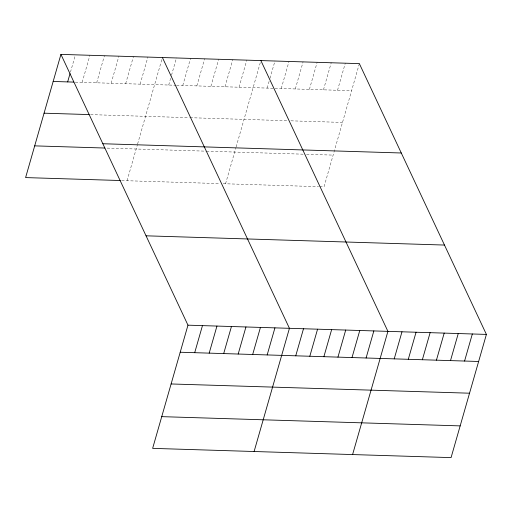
<?xml version="1.0" encoding="UTF-8"?>
<svg xmlns="http://www.w3.org/2000/svg" width="512" height="512" viewBox="0 0 512 512"><rect width="100%" height="100%" fill="white"/><g stroke="black" fill="none" stroke-linecap="round" stroke-linejoin="round"><path stroke-width="0.38" stroke-dasharray="2.56 1.92" d="M70.464 72.134L75.206 55.59M82.157 82.362L89.92 55.29M96.653 82.81L104.416 55.738M111.149 83.258L118.906 56.186M125.645 83.706L133.402 56.634M140.134 84.154L147.898 57.082M127.066 180.73L137.414 144.653M137.619 143.923L162.394 57.53M168.704 85.037L171.29 76.013M171.507 75.264L176.461 57.971M182.771 85.472L190.534 58.406M196.838 85.907L204.602 58.842M210.906 86.349L218.669 59.277M224.979 86.784L232.742 59.712M239.046 87.219L246.81 60.147M225.549 183.782L235.898 147.699M236.109 146.976L260.877 60.582M267.187 88.09L269.126 81.318M269.99 78.31L274.95 61.018M281.254 88.525L289.018 61.453M295.322 88.96L303.085 61.888M309.395 89.395L317.152 62.323M323.462 89.83L331.226 62.758M337.53 90.266L345.293 63.194M359.36 63.635L324.032 186.829L319.347 186.688M75.29 82.144L175.738 85.254M176.518 85.28L274.221 88.307M275.002 88.333L351.597 90.701M90.605 114.624L189.306 117.683M190.086 117.702L287.789 120.73M290.918 120.826L342.502 122.426M107.174 148.109L205.728 151.162M206.509 151.187L303.43 154.189M306.554 154.285L333.133 155.11M121.728 180.57L220.083 183.61M223.206 183.712L318.566 186.662"/><path stroke-width="0.77" d="M60.928 54.387L187.968 325.171L152.64 448.365L451.072 457.613L486.4 334.413L359.36 63.635L60.928 54.387L25.6 177.587L120.205 180.518M67.661 81.907L70.029 73.638M194.701 352.685L202.458 325.619M209.19 353.139L216.954 326.067M223.686 353.587L231.45 326.515M238.182 354.035L245.946 326.963M252.678 354.483L260.442 327.411M267.174 354.931L274.938 327.859M254.106 451.507L289.434 328.307L162.394 57.53M295.738 355.814L303.501 328.749M309.811 356.25L317.568 329.184M323.878 356.691L331.642 329.619M337.946 357.126L345.709 330.054M352.013 357.562L359.776 330.49M366.086 357.997L373.85 330.925M352.589 454.56L387.917 331.36L260.877 60.582M394.221 358.867L401.984 331.795M408.294 359.302L416.058 332.23M422.362 359.738L430.125 332.666M436.429 360.173L444.192 333.101M450.502 360.608L458.259 333.536M464.57 361.043L472.333 333.971M53.165 81.459L73.766 82.099M44.07 113.184L89.082 114.579M102.848 143.744L401.286 152.992M34.694 145.869L104.883 148.038M146.042 235.814L444.48 245.056M187.968 325.171L486.4 334.413M180.205 352.237L478.637 361.478M171.104 383.962L469.542 393.203M161.734 416.646L460.166 425.888"/></g></svg>
